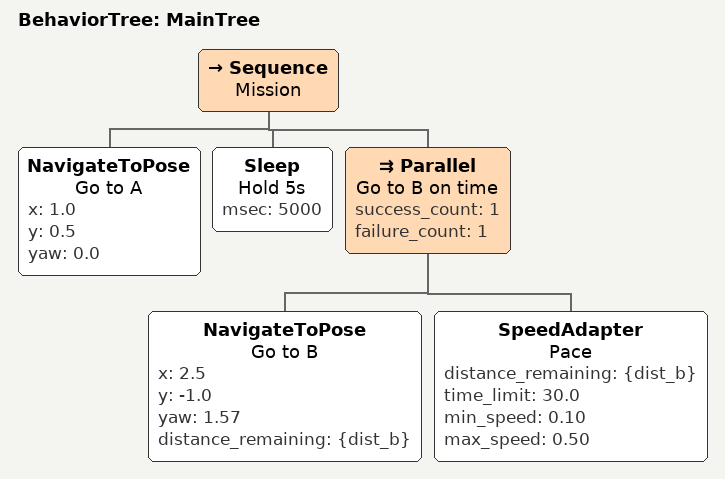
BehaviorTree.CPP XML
<root BTCPP_format="4" main_tree_to_execute="MainTree">
  <BehaviorTree ID="MainTree">
    <Sequence name="Mission">

      <!-- Leg 1: go to A (placeholder coordinates in the map frame - edit these) -->
      <NavigateToPose name="Go to A" x="1.0" y="0.5" yaw="0.0"/>

      <!-- Hold position for 5 s -->
      <Sleep name="Hold 5s" msec="5000"/>

      <Parallel name="Go to B on time" success_count="1" failure_count="1">
        <NavigateToPose name="Go to B" x="2.5" y="-1.0" yaw="1.57"
                        distance_remaining="{dist_b}"/>
        <SpeedAdapter name="Pace" distance_remaining="{dist_b}"
                      time_limit="30.0" min_speed="0.10" max_speed="0.50"/>
      </Parallel>

    </Sequence>
  </BehaviorTree>
</root>
